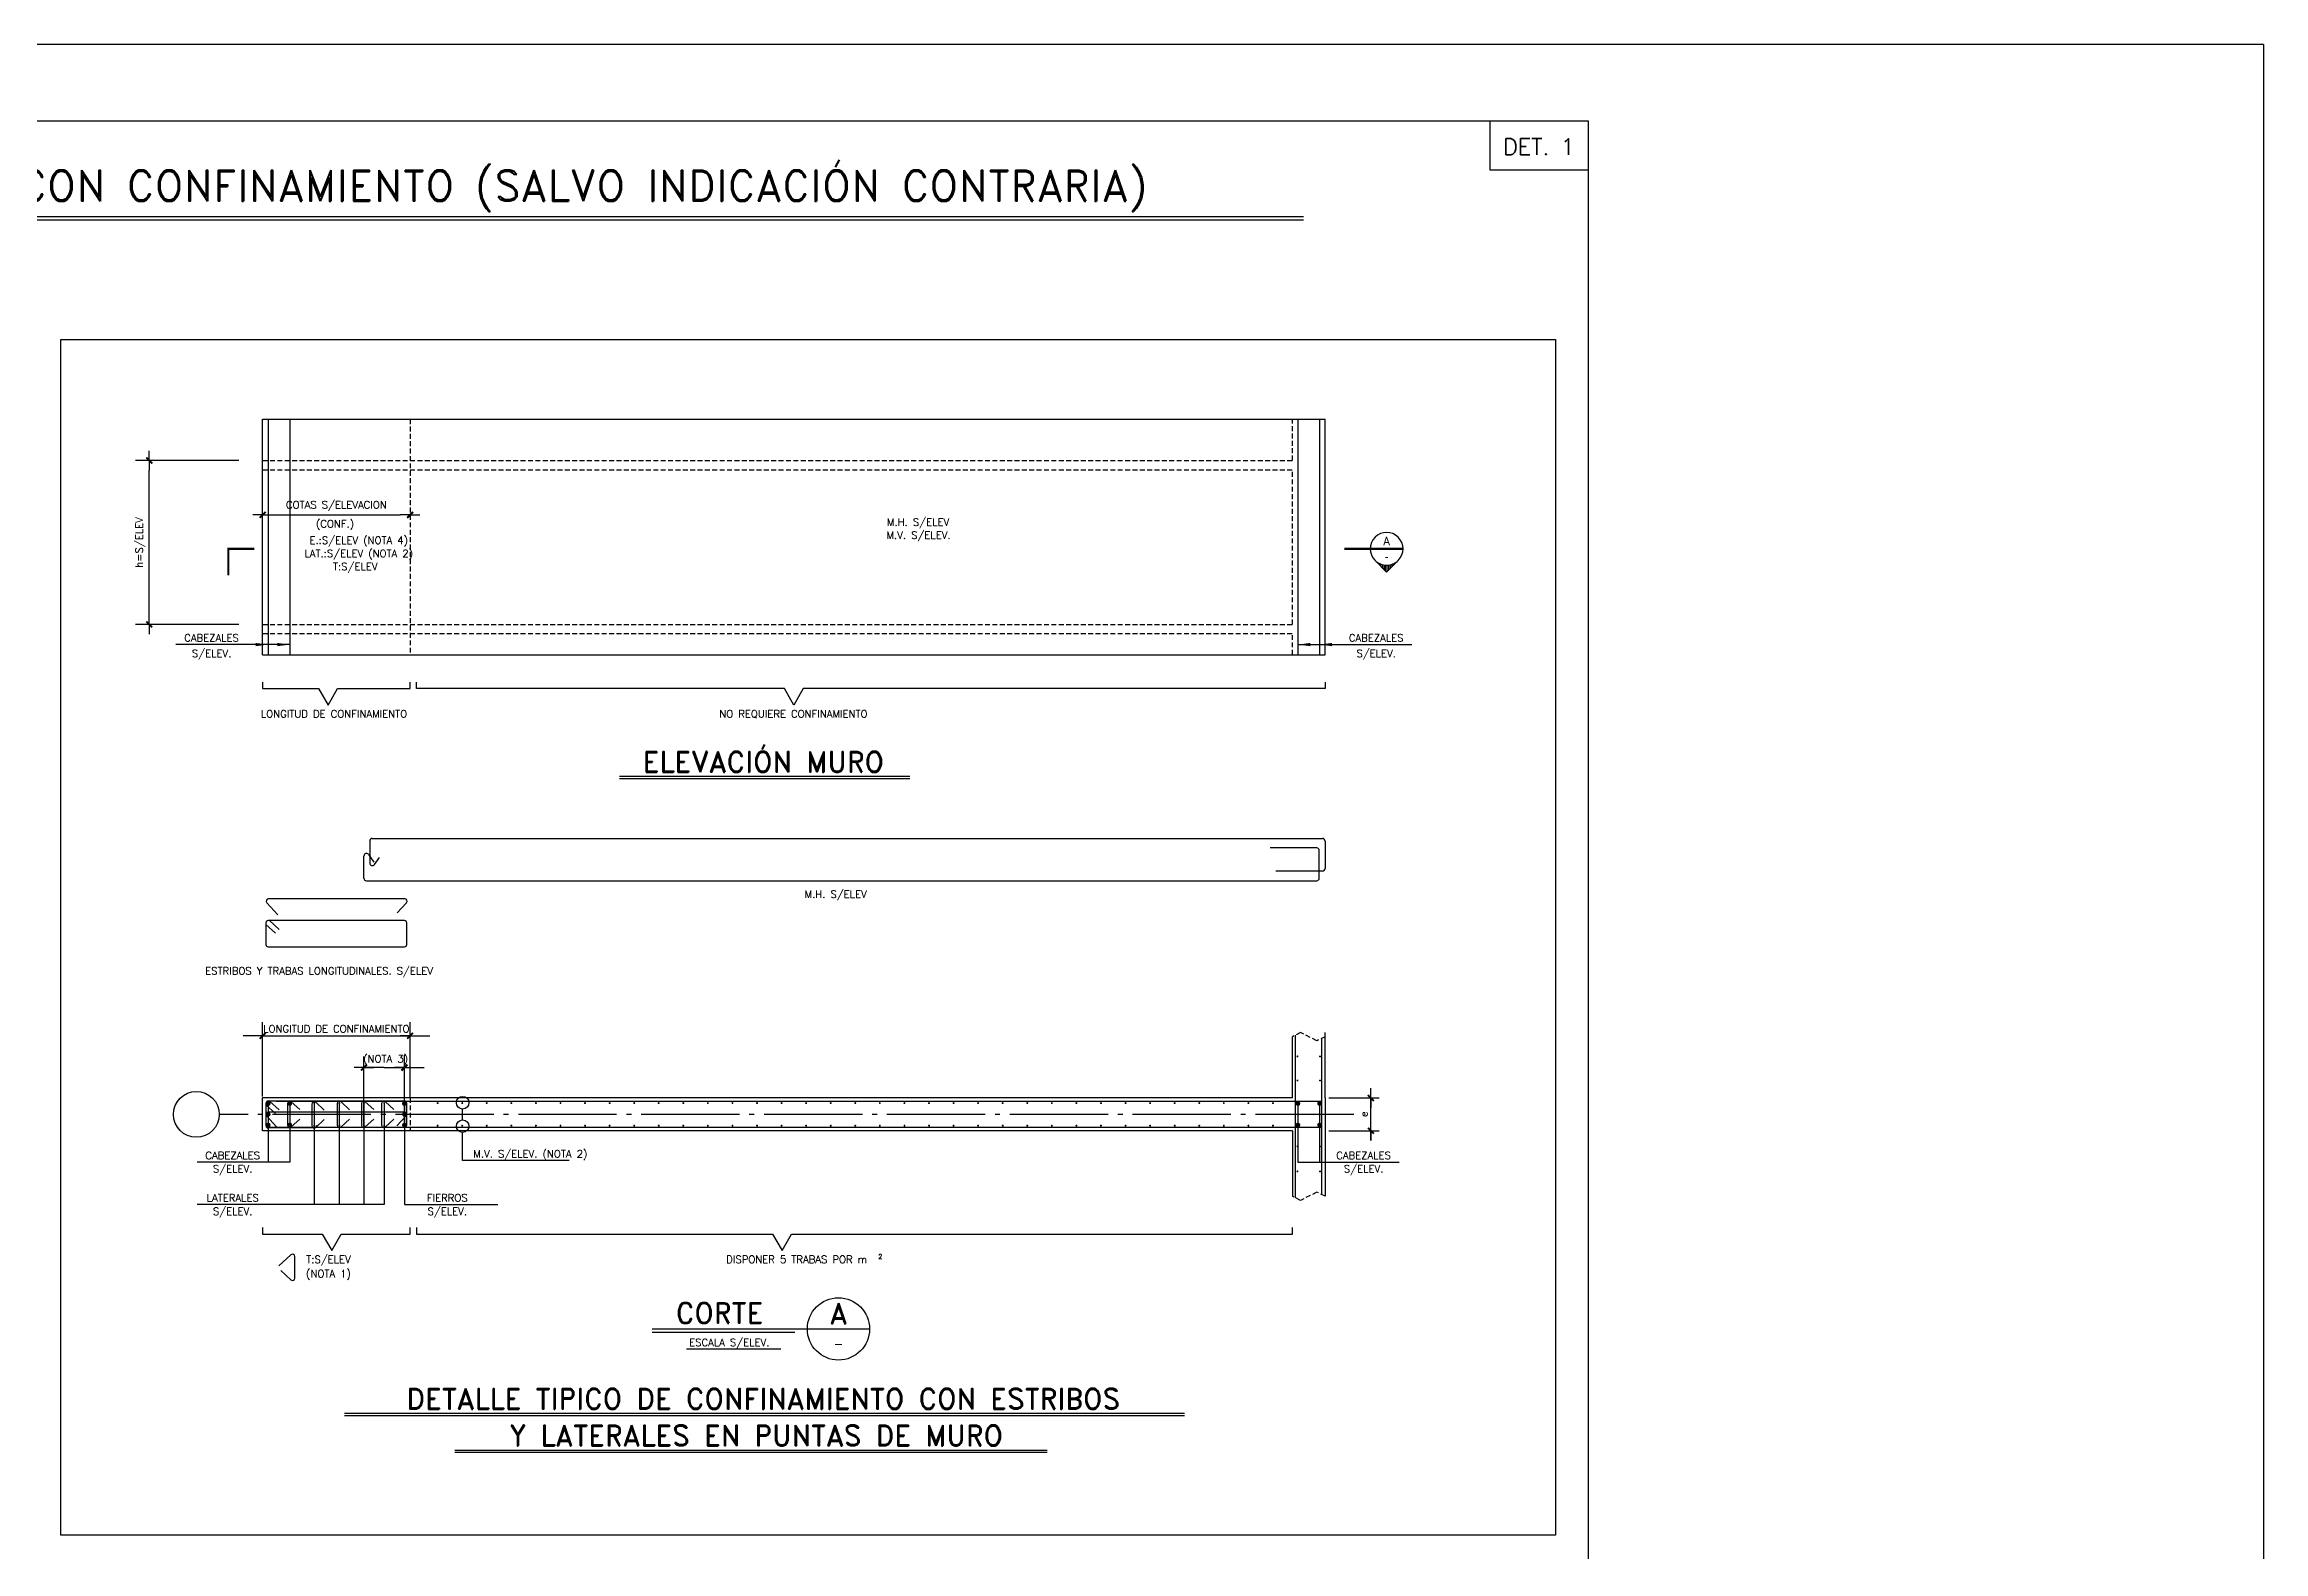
# Model space of a CAD drawing. Extents: x -11621 to 12069, y -2075 to 16129.
# Drawn here: x 2300 to 5687, y 1824 to 4123 of the extents above; entities that cross this region are included whole.
import ezdxf
from ezdxf.enums import TextEntityAlignment as Align

# ---------------------------------------------------------------- set-up
doc = ezdxf.new("R2010")
doc.units = 0
doc.header["$LTSCALE"] = 30
doc.header["$MEASUREMENT"] = 0
for name, pattern in [('DASHED', [0.75, 0.5, -0.25]), ('EJES', [12.5, 10, -1, 0.5, -1]), ('HIDDEN', [0.375, 0.25, -0.125])]:
    doc.linetypes.add(name, pattern=pattern)
doc.layers.get('0').update_dxf_attribs({"linetype": 'CONTINUOUS'})
for name, color, linetype in [('RLA-BORDE DE LOSAS', 3, 'CONTINUOUS'), ('RLA-CONTORNOS', 3, 'CONTINUOUS'), ('RLA-CORTES', 5, 'CONTINUOUS'), ('RLA-FE', 7, 'CONTINUOUS'), ('RLA-FORMATO', 7, 'CONTINUOUS'), ('RLA-PROYECCIONES', 2, 'DASHED'), ('RLA-TEXTOS-FE', 9, 'CONTINUOUS'), ('RLA-TEXTOS2', 6, 'CONTINUOUS')]:
    doc.layers.add(name, color=color, linetype=linetype)
doc.styles.add('ROMAND', font='romand', dxfattribs={"height": 31.5})
doc.styles.add('ROMANS', font='romans.shx', dxfattribs={"height": 11.25})
doc.styles.add('SIETE50', font='ROMAND.SHX', dxfattribs={"height": 31.5})
doc.linetypes.add('ZIGZAG', pattern='A,0.0001,-0.2,[131,ltypeshp.shx,S=0.2,R=0,X=-0.2,Y=0],-0.4,[131,ltypeshp.shx,S=0.2,R=180,X=0.2,Y=0],-0.2', length=0.8001)
doc.dimstyles.new('ING20', dxfattribs={"dimscale": 50, "dimtxt": 0.27, "dimasz": 0.3, "dimexe": 0.3, "dimexo": 1, "dimgap": 0.1, "dimtad": 1, "dimdec": 1, "dimlfac": 0.4, "dimzin": 12, "dimdsep": 46, "dimtxsty": 'ROMANS', "dimblk1": 'TICK1', "dimblk2": 'TICK1', "dimsah": 1, "dimcen": 0.09, "dimse1": 1, "dimse2": 1, "dimclrd": 2, "dimclre": 1, "dimclrt": 3, "dimadec": 0, "dimazin": 0, "dimtfac": 1, "dimtdec": 1, "dimtix": 1, "dimtmove": 2, "dimatfit": 3, "dimldrblk": 'TICK1', "dimfxl": 1, "dimtolj": 1, "dimtzin": 12, "dimarcsym": 0})

# ---------------------------------------------------------------- blocks, each defined once
blk = doc.blocks.new('PUNTO1')
at = {"layer": 'RLA-CORTES', "color": 2, "const_width": 3.5}
blk.add_lwpolyline([(-1.8, 0, 1), (1.8, 0, 1)], format="xyb", close=True, dxfattribs=at)
blk = doc.blocks.new('*U12')
at = {"layer": 'RLA-CORTES', "color": 2, "const_width": 1.5}
for points in [[(-0.7, 34.4, 1), (0.8, 34.4, 1)], [(-0.7, 0, 1), (0.8, 0, 1)]]:
    blk.add_lwpolyline(points, format="xyb", close=True, dxfattribs=at)
blk = doc.blocks.new('TICK1')
at = {"color": 2}
for points in [[(0, 0), (-1, 0)], [(0, 0), (1, 0)]]:
    blk.add_lwpolyline(points, dxfattribs=at)
at = {"color": 2, "const_width": 0.2}
blk.add_lwpolyline([(-0.3, -0.3), (0.3, 0.3)], dxfattribs=at)
blk = doc.blocks.new('*D37')
at = {"layer": 'RLA-CORTES', "color": 2, "lineweight": -2, "transparency": 16777216}
for p, q in [((2618.1, 2610.7), (2603.1, 2610.7)), ((2633.1, 2610.7), (2858.1, 2610.7)), ((2873.1, 2610.7), (2888.1, 2610.7))]:
    blk.add_line(p, q, dxfattribs=at)
at = {"layer": 'RLA-CORTES', "color": 2, "lineweight": -2, "transparency": 16777216, "xscale": 15, "yscale": 15, "zscale": 15}
blk.add_blockref('TICK1', (2633.1, 2610.7), dxfattribs=at)
at = {"layer": 'RLA-CORTES', "color": 2, "lineweight": -2, "transparency": 16777216, "xscale": 15, "yscale": 15, "zscale": 15, "rotation": 180}
blk.add_blockref('TICK1', (2858.1, 2610.7), dxfattribs=at)
at = {"layer": 'RLA-CORTES', "color": 3, "transparency": 16777216, "insert": (2745.6, 2621.4), "char_height": 11.25, "attachment_point": 5, "style": 'ROMANS'}
blk.add_mtext('\\A1;LONGITUD DE CONFINAMIENTO', dxfattribs=at)
blk = doc.blocks.new('*D38')
at = {"layer": 'RLA-CORTES', "color": 2, "lineweight": -2, "transparency": 16777216}
blk.add_line((2460.1, 3253.3), (2460.1, 3473.3), dxfattribs=at)
at = {"layer": 'RLA-CORTES', "color": 2, "lineweight": -2, "transparency": 16777216, "xscale": 15, "yscale": 15, "zscale": 15}
for p, rotation in [((2460.1, 3488.3), 90), ((2460.1, 3238.3), 270)]:
    blk.add_blockref('TICK1', p, dxfattribs=dict(at, rotation=rotation))
at = {"layer": 'RLA-CORTES', "color": 3, "transparency": 16777216, "insert": (2446.5, 3363.3), "char_height": 11.25, "attachment_point": 5, "rotation": 90, "style": 'ROMANS'}
blk.add_mtext('\\A1;h=S/ELEV', dxfattribs=at)
blk = doc.blocks.new('*X7')
at = {"color": 0}
for p, q in [((2575, 1325.1), (2575, 1325.4)), ((2577.5, 1326.9), (2577.5, 1327.9)), ((2580, 1328.2), (2580, 1330.4)), ((2582.5, 1329.2), (2582.5, 1332.9)), ((2585, 1329.9), (2585, 1335.4)), ((2587.5, 1330.3), (2587.5, 1337.9)), ((2590, 1330.5), (2590, 1340.4)), ((2592.5, 1330.4), (2592.5, 1338.9)), ((2595, 1330.1), (2595, 1336.4)), ((2597.5, 1329.5), (2597.5, 1333.9)), ((2600, 1328.6), (2600, 1331.4)), ((2602.5, 1327.4), (2602.5, 1328.9)), ((2605, 1325.9), (2605, 1326.4)), ((2607.5, 1323.8), (2607.5, 1323.9))]:
    blk.add_line(p, q, dxfattribs=at)
blk = doc.blocks.new('corte8')
at = {"color": 2, "linetype": 'Continuous'}
for p, q in [((0, -35.4), (-17.7, -17.7)), ((17.7, -17.7), (0, -35.4))]:
    blk.add_line(p, q, dxfattribs=at)
at = {"color": 2, "linetype": 'Continuous', "const_width": 3.5}
blk.add_lwpolyline([(25, 0), (-64.6, 0)], dxfattribs=at)
at = {"color": 1, "linetype": 'Continuous'}
blk.add_arc((0, 0), 25, 315, 225, dxfattribs=at)
at = {"color": 2, "linetype": 'Continuous'}
blk.add_arc((0, 0), 25, 225, 315, dxfattribs=at)
at = {"color": 2, "linetype": 'Continuous', "rotation": 180}
blk.add_blockref('*X7', (2590.5, 1305.5), dxfattribs=at)
at = {"color": 3, "linetype": 'Continuous', "style": 'ROMAND'}
blk.add_attdef('A', text='', height=13, dxfattribs=at).set_placement((0, 12), align=Align.MIDDLE)
at = {"color": 3, "linetype": 'Continuous'}
blk.add_attdef('-', text='', height=13, dxfattribs=at).set_placement((0, -12), align=Align.MIDDLE)
blk = doc.blocks.new('corte9')
at = {"color": 2, "const_width": 3.51}
blk.add_lwpolyline([(0, 39.5), (0, 0), (40.5, 0)], dxfattribs=at)
blk = doc.blocks.new('*D39')
at = {"layer": 'RLA-CORTES', "color": 2, "lineweight": -2, "transparency": 16777216}
blk.add_line((2648.1, 3405.4), (2843.1, 3405.4), dxfattribs=at)
at = {"layer": 'RLA-CORTES', "color": 2, "lineweight": -2, "transparency": 16777216, "xscale": 15, "yscale": 15, "zscale": 15, "rotation": 180}
blk.add_blockref('TICK1', (2633.1, 3405.4), dxfattribs=at)
at = {"layer": 'RLA-CORTES', "color": 2, "lineweight": -2, "transparency": 16777216, "xscale": 15, "yscale": 15, "zscale": 15}
blk.add_blockref('TICK1', (2858.1, 3405.4), dxfattribs=at)
at = {"layer": 'RLA-CORTES', "color": 3, "transparency": 16777216, "insert": (2745.6, 3418.9), "char_height": 11.25, "attachment_point": 5, "style": 'ROMANS'}
blk.add_mtext('\\A1;COTAS S/ELEVACION', dxfattribs=at)
blk = doc.blocks.new('FLECHA')
at = {"color": 2}
blk.add_lwpolyline([(0, 0, 0, 5, 0), (19.2, 0, 5, 5, 0)], format="xyseb", dxfattribs=at)
blk = doc.blocks.new('*U41')
for p, q in [((5, -115.7), (19.8, -129.2)), ((10.3, -110), (25.1, -123.5))]:
    blk.add_line(p, q)
at = {"layer": 'RLA-CORTES', "color": 0}
for p, q in [((5, -113.5), (5, -146.5)), ((216.5, -110), (8.5, -110)), ((220, -146.5), (220, -113.5)), ((8.5, -150), (216.5, -150))]:
    blk.add_line(p, q, dxfattribs=at)
for centre, start, end in [((8.5, -113.5), 90, 180), ((216.5, -113.5), 0, 90), ((8.5, -146.5), 180, 270), ((216.5, -146.5), 270, 0)]:
    blk.add_arc(centre, 3.5, start, end, dxfattribs=at)
blk = doc.blocks.new('*U43')
at = {"color": 2}
for p, q in [((5, 39.3), (19.8, 25.8)), ((10.3, 45), (25.1, 31.5))]:
    blk.add_line(p, q, dxfattribs=at)
at = {"layer": 'RLA-CORTES', "color": 2}
for p, q in [((5, 41.5), (5, 8.5)), ((216.5, 45), (8.5, 45)), ((220, 8.5), (220, 41.5)), ((8.5, 5), (216.5, 5))]:
    blk.add_line(p, q, dxfattribs=at)
for centre, start, end in [((8.5, 41.5), 90, 180), ((216.5, 41.5), 0, 90), ((8.5, 8.5), 180, 270), ((216.5, 8.5), 270, 0)]:
    blk.add_arc(centre, 3.5, start, end, dxfattribs=at)
blk = doc.blocks.new('*U45')
at = {"layer": 'RLA-CORTES', "color": 0}
for p, q in [((-106.6, -33.8), (-89.7, -52.2)), ((104, -27.9), (-104, -27.9)), ((92.5, -49.1), (106.6, -33.8))]:
    blk.add_line(p, q, dxfattribs=at)
for centre, start, end in [((-104, -31.4), 90, 222.4703), ((104, -31.4), 317.5297, 90)]:
    blk.add_arc(centre, 3.5, start, end, dxfattribs=at)
at = {"layer": 'RLA-CORTES', "color": 3, "style": 'ROMANS', "flags": 12}
blk.add_attdef('ALT', text='', height=11.2, dxfattribs=at).set_placement((226.2, -215), align=Align.CENTER)
at = {"layer": 'RLA-FE', "color": 3, "style": 'ROMANS', "flags": 13}
for tag, p in [('CORTE', (196, -179.2)), ('TIPO', (209.9, -160.3)), ('NUM', (205.3, -198))]:
    blk.add_attdef(tag, p, '', height=11.2, dxfattribs=at)
blk = doc.blocks.new('*U44')
at = {"layer": 'RLA-CORTES', "color": 2}
for p, q in [((0, 3.5), (-208, 3.5)), ((-210.6, -2.4), (-195.4, -19)), ((-11.5, -17.7), (2.6, -2.4))]:
    blk.add_line(p, q, dxfattribs=at)
for centre, start, end in [((-208, 0), 90, 222.4703), ((0, 0), 317.5297, 90)]:
    blk.add_arc(centre, 3.5, start, end, dxfattribs=at)
blk = doc.blocks.new('*U46')
at = {"layer": 'RLA-CORTES', "color": 0}
for p, q in [((-2.4, -99.8), (-20.8, -116.7)), ((-17.7, -123.9), (-2.4, -138)), ((3.5, -135.4), (3.5, -102.4))]:
    blk.add_line(p, q, dxfattribs=at)
for centre, start, end in [((0, -102.4), 0, 132.4703), ((0, -135.4), 227.5297, 0)]:
    blk.add_arc(centre, 3.5, start, end, dxfattribs=at)
at = {"layer": 'RLA-CORTES', "color": 3, "style": 'ROMANS', "flags": 12}
blk.add_attdef('ALT', text='', height=11.2, dxfattribs=at).set_placement((226.2, -215), align=Align.CENTER)
at = {"layer": 'RLA-FE', "color": 3, "style": 'ROMANS', "flags": 13}
for tag, p in [('CORTE', (196, -179.2)), ('TIPO', (209.9, -160.3)), ('NUM', (205.3, -198))]:
    blk.add_attdef(tag, p, '', height=11.2, dxfattribs=at)

msp = doc.modelspace()

# ---------------------------------------------------------------- linework, layer by layer
at = {"color": 6}
for p, q in [((641.38, 3860.54), (4221.54, 3860.54)), ((641.38, 3855.54), (4221.54, 3855.54)), ((3177.61, 3006.55), (3621.02, 3006.55)), ((3177.61, 3003.22), (3621.02, 3003.22)), ((2758.01, 2035.01), (4040.22, 2035.01)), ((2758.01, 2031.68), (4040.22, 2031.68)), ((2926.22, 1978.78), (3830.14, 1978.78)), ((2926.22, 1975.45), (3830.14, 1975.45))]:
    msp.add_line(p, q, dxfattribs=at)
at = {"color": 1}
for p, q in [((2674.56, 3207.54), (2500.62, 3207.54)), ((4213.06, 3207.54), (4387, 3207.54))]:
    msp.add_line(p, q, dxfattribs=at)
for p, q in [((2787.56, 2851.32), (2787.56, 2884.84)), ((2794.81, 2887.16), (2802.97, 2875.75)), ((2796.41, 2907.82), (2796.41, 2874.31)), ((2800.41, 2911.82), (4250.55, 2911.82)), ((2803.67, 2871.98), (2811.31, 2882.68)), ((4241.69, 2897.32), (4170.69, 2897.32)), ((4245.69, 2851.32), (4245.69, 2893.32)), ((4254.55, 2907.82), (4254.55, 2865.82)), ((2791.56, 2847.32), (4241.69, 2847.32)), ((4250.55, 2861.82), (4179.55, 2861.82))]:
    msp.add_line(p, q)
at = {"color": 2}
msp.add_line((4324.45, 2450.86), (4324.45, 2530.86), dxfattribs=at)
at = {"color": 4}
for points in [[(2633.07, 3150.3), (2633.07, 3140.3), (2718.55, 3140.3), (2732.99, 3115.3), (2747.42, 3140.3), (2858.07, 3140.3), (2858.07, 3150.3)], [(4254.55, 3150.3), (4254.55, 3140.3), (3458.24, 3140.3), (3443.81, 3115.3), (3429.38, 3140.3), (2868.07, 3140.3), (2868.07, 3150.3)], [(2633.07, 2318.27), (2633.07, 2308.27), (2724.08, 2308.27), (2738.52, 2283.27), (2752.95, 2308.27), (2858.07, 2308.27), (2858.07, 2318.27)], [(2868.07, 2318.27), (2868.07, 2308.27), (3411.3, 2308.27), (3425.74, 2283.27), (3440.17, 2308.27), (4204.55, 2308.27), (4204.55, 2318.27)]]:
    msp.add_lwpolyline(points, dxfattribs=at)
for centre, start, end in [((2791.56, 2884.84), 35.5361, 180), ((2800.41, 2907.82), 90, 180), ((4241.69, 2893.32), 0, 90), ((4250.55, 2907.82), 360, 90), ((2791.56, 2851.32), 180, 270), ((2800.41, 2874.31), 180, 324.4639), ((4241.69, 2851.32), 270, 0), ((4250.55, 2865.82), 270, 360)]:
    msp.add_arc(centre, 4, start, end)
at = {"layer": 'RLA-BORDE DE LOSAS', "color": 1, "linetype": 'ZIGZAG'}
for p, q in [((2633.07, 3551.45), (4254.55, 3551.45)), ((2633.07, 3192.08), (4254.55, 3192.08))]:
    msp.add_line(p, q, dxfattribs=at)
at = {"layer": 'RLA-CONTORNOS', "ltscale": 0.5}
for p, q in [((2633.07, 3192.08), (2633.07, 3551.45)), ((4254.55, 3192.08), (4254.55, 3551.45))]:
    msp.add_line(p, q, dxfattribs=at)
at = {"layer": 'RLA-CORTES', "color": 2}
for p, q in [((41.9, 4006.64), (4656.16, 4006.64)), ((4506.16, 4006.64), (4506.16, 3931.64)), ((4656.16, 4006.64), (4656.16, 654.37)), ((4506.16, 3931.64), (4656.16, 3931.64)), ((2818.45, 2562.23), (2774.35, 2562.23)), ((2818.45, 2562.23), (2849.35, 2562.23)), ((2826.85, 2562.23), (2841.85, 2562.23)), ((2864.35, 2562.23), (2879.35, 2562.23)), ((2637.78, 2506.66), (2637.78, 2473.66)), ((2638.07, 2507.36), (2638.07, 2474.36)), ((2712.07, 2510.86), (2641.57, 2510.86)), ((2670.76, 2507.36), (2670.76, 2474.36)), ((2676.63, 2509.94), (2689.62, 2498.05)), ((2708.28, 2506.66), (2708.28, 2473.66)), ((2714.14, 2509.24), (2727.13, 2497.35)), ((2746.85, 2507.34), (2746.85, 2474.34)), ((2752.72, 2509.93), (2765.71, 2498.03)), ((2783.76, 2507.36), (2783.76, 2474.36)), ((2789.63, 2509.94), (2802.62, 2498.05)), ((2814.66, 2507.36), (2814.66, 2474.36)), ((2820.52, 2509.94), (2833.51, 2498.05)), ((2676.63, 2471.78), (2689.62, 2483.67)), ((2714.14, 2471.08), (2727.13, 2482.97)), ((2752.72, 2471.76), (2765.71, 2483.66)), ((2789.63, 2471.78), (2802.62, 2483.67)), ((2820.52, 2471.78), (2833.51, 2483.67)), ((2641.57, 2470.86), (2712.07, 2470.86))]:
    msp.add_line(p, q, dxfattribs=at)
at = {"layer": 'RLA-CORTES', "color": 1, "linetype": 'HIDDEN'}
for p, q in [((2858.07, 3551.45), (2858.07, 3192.08)), ((2858.07, 2515.86), (2858.07, 2465.86))]:
    msp.add_line(p, q, dxfattribs=at)
at = {"layer": 'RLA-CORTES', "color": 1}
for p, q in [((2596.92, 3488.3), (2439.01, 3488.3)), ((2596.92, 3238.3), (2439.01, 3238.3)), ((2633.07, 2517.87), (2633.07, 2631.49)), ((2858.07, 2515.86), (2858.07, 2631.49)), ((2787.56, 2473.66), (2787.56, 2579.34)), ((2849.35, 2474.35), (2849.35, 2580.99)), ((2641.57, 2507.36), (2641.57, 2418.18)), ((2674.56, 2507.36), (2674.56, 2418.18)), ((2711.74, 2508.06), (2711.74, 2353.41)), ((2750.08, 2508.06), (2750.08, 2353.41)), ((2787.56, 2508.06), (2787.56, 2353.41)), ((2818.45, 2508.06), (2818.45, 2353.41)), ((2849.57, 2507.64), (2849.57, 2353.41)), ((4213.06, 2507.36), (4213.06, 2418.18)), ((4246.05, 2507.36), (4246.05, 2418.18)), ((4260.01, 2515.86), (4337.19, 2515.86)), ((2938.28, 2482.43), (2938.28, 2499.03)), ((2938.28, 2420.47), (2938.28, 2463.23)), ((4260.01, 2465.86), (4337.19, 2465.86)), ((2674.56, 2418.18), (2533.26, 2418.18)), ((3100.88, 2420.47), (2938.28, 2420.47)), ((4213.06, 2418.18), (4367.43, 2418.18)), ((2818.45, 2353.41), (2533.26, 2353.41)), ((2849.57, 2353.41), (2991.98, 2353.41))]:
    msp.add_line(p, q, dxfattribs=at)
at = {"layer": 'RLA-CORTES'}
for p, q in [((4204.55, 2515.86), (4204.55, 2609.36)), ((4254.55, 2515.86), (4254.55, 2615.75)), ((4204.55, 2515.86), (2633.07, 2515.86)), ((2633.07, 2465.86), (2633.07, 2515.86)), ((4254.55, 2515.86), (4254.55, 2465.86)), ((4204.55, 2465.86), (2633.07, 2465.86)), ((4204.55, 2465.86), (4204.55, 2365.97)), ((4254.55, 2465.86), (4254.55, 2365.97))]:
    msp.add_line(p, q, dxfattribs=at)
at = {"layer": 'RLA-CORTES', "color": 1, "linetype": 'EJES', "ltscale": 0.5}
msp.add_line((4298.31, 2490.86), (2566.9, 2490.86), dxfattribs=at)
at = {"layer": 'RLA-CORTES', "color": 6}
for p, q in [((3227.34, 2163.53), (3559.37, 2163.53)), ((3227.34, 2158.53), (3445.37, 2158.53))]:
    msp.add_line(p, q, dxfattribs=at)
at = {"layer": 'RLA-CORTES', "color": 3}
msp.add_line((3279.73, 2133.05), (3424.01, 2133.05), dxfattribs=at)
at = {"layer": 'RLA-CORTES', "color": 2}
msp.add_lwpolyline([(2324.95, 3673.1), (4606.16, 3673.1), (4606.16, 1848.87), (2324.95, 1848.87)], close=True, dxfattribs=at)
at = {"layer": 'RLA-CORTES', "color": 3}
for centre, radius in [((2531.9, 2490.86), 35), ((3511.87, 2163.53), 47.5)]:
    msp.add_circle(centre, radius, dxfattribs=at)
at = {"layer": 'RLA-CORTES', "color": 1}
for centre in [(2938.28, 2508.63), (2938.28, 2472.83)]:
    msp.add_circle(centre, 9.6, dxfattribs=at)
at = {"layer": 'RLA-CORTES', "color": 2}
for centre, start, end in [((2641.28, 2506.66), 47.52931, 180), ((2641.57, 2507.36), 90, 180), ((2674.26, 2507.36), 47.52931, 180), ((2711.78, 2506.66), 47.52931, 180), ((2750.35, 2507.34), 47.52931, 180), ((2787.26, 2507.36), 47.52931, 180), ((2818.16, 2507.36), 47.52931, 180), ((2641.28, 2473.66), 180, 312.47026), ((2641.57, 2474.36), 180, 270), ((2674.26, 2474.36), 180, 312.47026), ((2711.78, 2473.66), 180, 312.47026), ((2712.07, 2474.36), 270, 0), ((2750.35, 2474.34), 180, 312.47026), ((2787.26, 2474.36), 180, 312.47026), ((2818.16, 2474.36), 180, 312.47026)]:
    msp.add_arc(centre, 3.5, start, end, dxfattribs=at)
at = {"layer": 'RLA-FE'}
for p, q in [((2641.57, 3551.45), (2641.57, 3192.08)), ((2674.56, 3551.45), (2674.56, 3192.08)), ((4213.06, 3551.45), (4213.06, 3192.08)), ((4246.05, 3551.45), (4246.05, 3192.08))]:
    msp.add_line(p, q, dxfattribs=at)
at = {"layer": 'RLA-FE', "color": 2}
for p, q in [((4209.55, 2363.47), (4209.55, 2611.86)), ((4249.55, 2368.47), (4249.55, 2606.86)), ((2653.7, 2510.86), (4249.55, 2510.86)), ((4249.55, 2470.86), (2662.48, 2470.86))]:
    msp.add_line(p, q, dxfattribs=at)
at = {"layer": 'RLA-FORMATO', "color": 6, "linetype": 'Continuous'}
for q in [(-58.1, 4123.1), (5686.9, 68.1)]:
    msp.add_line((5686.9, 4123.1), q, dxfattribs=at)
at = {"layer": 'RLA-PROYECCIONES', "ltscale": 0.5}
for p, q in [((4204.55, 3488.3), (4204.55, 3551.45)), ((2633.07, 3488.3), (4204.55, 3488.3)), ((2633.07, 3474.3), (4204.55, 3474.3)), ((4204.55, 3238.3), (4204.55, 3474.3)), ((2633.07, 3238.3), (4204.55, 3238.3)), ((2633.07, 3224.3), (4204.55, 3224.3)), ((4204.55, 3192.08), (4204.55, 3224.3))]:
    msp.add_line(p, q, dxfattribs=at)
for points in [[(4254.55, 2609.36), (4242.05, 2603.11), (4217.05, 2615.61), (4204.55, 2609.36)], [(4254.55, 2365.97), (4242.05, 2372.22), (4217.05, 2359.72), (4204.55, 2365.97)]]:
    msp.add_lwpolyline(points, dxfattribs=at)

# ---------------------------------------------------------------- block references
msp.add_blockref('*U43', (2633.07, 2466.14))
at = {"color": 1, "rotation": 180}
for p in [(2641.57, 3207.54), (2674.56, 3207.54)]:
    msp.add_blockref('FLECHA', p, dxfattribs=at)
at = {"color": 1, "xscale": -1, "rotation": 180}
for p in [(4213.06, 3207.54), (4246.05, 3207.54)]:
    msp.add_blockref('FLECHA', p, dxfattribs=at)
at = {"color": 2, "xscale": 15, "yscale": 15, "zscale": 15}
for p, rotation in [((4324.45, 2515.86), 90), ((4324.45, 2465.86), 270)]:
    msp.add_blockref('TICK1', p, dxfattribs=dict(at, rotation=rotation))
at = {"layer": 'RLA-CORTES'}
for p in [(2641.57, 2507.36), (2674.56, 2507.36), (2849.35, 2507.36), (4213.05, 2507.36), (4246.05, 2507.36), (2641.57, 2490.86), (2641.57, 2474.64), (2674.56, 2474.64), (2849.35, 2490.86), (2849.35, 2474.64), (4213.05, 2474.64), (4246.05, 2474.64)]:
    msp.add_blockref('PUNTO1', p, dxfattribs=at)
at = {"layer": 'RLA-CORTES', "rotation": 270}
msp.add_blockref('corte9', (2580.71, 3353.64), dxfattribs=at)
at = {"layer": 'RLA-CORTES'}
msp.add_blockref('corte8', (4348.45, 3353.64), dxfattribs=at).add_auto_attribs({'-': '-', 'A': 'A'})
at = {"layer": 'RLA-CORTES', "color": 2, "xscale": 15, "yscale": 15, "zscale": 15}
msp.add_blockref('TICK1', (2787.56, 2562.23), dxfattribs=at)
at = {"layer": 'RLA-CORTES', "color": 2, "xscale": 15, "yscale": 15, "zscale": 15, "rotation": 180}
msp.add_blockref('TICK1', (2849.35, 2562.23), dxfattribs=at)
at = {"layer": 'RLA-FE', "xscale": -1}
for p in [(3237.56, 2473.66), (3275.06, 2473.66), (3312.56, 2473.66), (3425.06, 2473.66), (3462.56, 2473.66), (3537.56, 2473.66), (3575.06, 2473.66), (3687.56, 2473.66), (3725.06, 2473.66), (3762.56, 2473.66), (3800.06, 2473.66), (3837.56, 2473.66), (3875.06, 2473.66), (3912.56, 2473.66), (3950.06, 2473.66), (3987.56, 2473.66), (4025.06, 2473.66), (4062.56, 2473.66), (4100.06, 2473.66), (4137.56, 2473.66), (4175.06, 2473.66)]:
    msp.add_blockref('*U12', p, dxfattribs=at)
at = {"layer": 'RLA-FE'}
for name, p in [('*U12', (2711.74, 2473.66)), ('*U12', (2750.08, 2473.66)), ('*U12', (2787.56, 2473.66)), ('*U12', (2818.45, 2473.66)), ('*U12', (2900.06, 2473.66)), ('*U12', (2937.56, 2473.66)), ('*U12', (2975.06, 2473.66)), ('*U12', (3012.56, 2473.66)), ('*U12', (3050.06, 2473.66)), ('*U12', (3087.56, 2473.66)), ('*U12', (3125.06, 2473.66)), ('*U12', (3162.56, 2473.66)), ('*U12', (3200.06, 2473.66)), ('*U12', (3350.06, 2473.66)), ('*U12', (3387.56, 2473.66)), ('*U12', (3500.06, 2473.66)), ('*U12', (3612.56, 2473.66)), ('*U12', (3650.06, 2473.66)), ('*U45', (2746.02, 2847.43)), ('*U41', (2633.07, 2896.43)), ('*U44', (2849.35, 2490.86)), ('*U46', (2678.67, 2376.43))]:
    msp.add_blockref(name, p, dxfattribs=at)
at = {"layer": 'RLA-FE', "xscale": -1, "rotation": 90}
for p in [(4246.78, 2579.31), (4246.78, 2542.57), (4246.78, 2442.07), (4246.78, 2403.86)]:
    msp.add_blockref('*U12', p, dxfattribs=at)

# ---------------------------------------------------------------- texts
at = {"color": 3, "insert": (4313.82, 2491.05), "char_height": 11.25, "attachment_point": 5, "rotation": 90, "style": 'ROMANS'}
msp.add_mtext('\\A1;e', dxfattribs=at)
at = {"layer": 'RLA-CORTES', "color": 5, "style": 'ROMANS'}
msp.add_text('DET. 1', height=25, dxfattribs=at).set_placement((4580.87, 3954.4), align=Align.CENTER)
at = {"layer": 'RLA-CORTES', "color": 6, "style": 'SIETE50'}
msp.add_text('CORTE', height=31.5, dxfattribs=at).set_placement((3263.61, 2172.11))
msp.add_text('A', height=31.5, dxfattribs=at).set_placement((3511.95, 2187.13), align=Align.MIDDLE_CENTER)
at = {"layer": 'RLA-CORTES', "color": 3, "style": 'ROMANS'}
msp.add_text('ESCALA S/ELEV.', height=11.25, dxfattribs=at).set_placement((3284.04, 2137.27))
msp.add_text('-', height=13, dxfattribs=at).set_placement((3512.03, 2140.73), align=Align.MIDDLE)
at = {"layer": 'RLA-TEXTOS-FE', "color": 9, "style": 'ROMANS'}
for s, height, p in [('(CONF.)', 11.25, (2743.56, 3386.16)), ('M.H. S/ELEV', 11.25, (3633.35, 3388.81)), ('LAT.:S/ELEV (NOTA 2)', 11.25, (2779.75, 3340.94)), ('E.:S/ELEV (NOTA 4)', 11.25, (2779.75, 3360.94)), ('M.V. S/ELEV.', 11.25, (3634.04, 3368.81)), ('T:S/ELEV ', 11.25, (2778.3, 3320.94)), ('CABEZALES', 11.25, (2555.13, 3212.01)), ('CABEZALES', 11.25, (4332.49, 3212.01)), ('S/ELEV.', 11.25, (2555.13, 3188.48)), ('S/ELEV.', 11.25, (4332.49, 3188.48)), ('LONGITUD DE CONFINAMIENTO', 11.25, (2741.96, 3096.1)), ('NO REQUIERE CONFINAMIENTO', 11.25, (3443.13, 3096.1)), ('M.H. S/ELEV', 11.25, (3507.59, 2821.14)), ('ESTRIBOS Y TRABAS LONGITUDINALES. S/ELEV', 11.25, (2719.27, 2703.99)), ('(NOTA 3)', 11.25, (2820.75, 2570.07)), ('CABEZALES', 11.25, (2587.34, 2422.65)), ('S/ELEV.', 11.25, (2587.34, 2402.08)), ('M.V. S/ELEV. (NOTA 2)', 11.25, (3041.62, 2424.94)), ('CABEZALES', 11.25, (4313.34, 2422.65)), ('S/ELEV.', 11.25, (4313.34, 2402.08)), ('LATERALES', 11.25, (2587.34, 2357.88)), ('S/ELEV.', 11.25, (2587.34, 2337.31)), ('FIERROS', 11.25, (2914.79, 2357.88)), ('S/ELEV.', 11.25, (2914.79, 2337.31)), ('T:S/ELEV', 11.25, (2733.53, 2264.07)), ('DISPONER 5 TRABAS POR m', 11.25, (3448.13, 2264.07)), ('2', 7.03, (3575.73, 2270.35)), ('(NOTA 1)', 11.25, (2733.5, 2242.23))]:
    msp.add_text(s, height=height, dxfattribs=at).set_placement(p, align=Align.CENTER)
at = {"layer": 'RLA-TEXTOS2', "color": 6, "style": 'SIETE50'}
for s, height, p in [('DETALLES TIPICOS DE ARMADO DE MUROS CON CONFINAMIENTO (SALVO INDICACIÓN CONTRARIA)', 47.25, (2434.52, 3883.97)), ('ELEVACIÓN MURO', 31.5, (3397.11, 3012.91)), ('DETALLE TIPICO DE CONFINAMIENTO CON ESTRIBOS', 31.5, (3397.11, 2041.37)), ('Y LATERALES EN PUNTAS DE MURO ', 31.5, (3397.11, 1985.04))]:
    msp.add_text(s, height=height, dxfattribs=at).set_placement(p, align=Align.CENTER)

# ---------------------------------------------------------------- dimensions: what is measured, and where the dimension line sits
at = {"layer": 'RLA-CORTES'}
dim = msp.add_linear_dim(base=(2460.09, 3488.3), p1=(2460.09, 3238.3), p2=(2460.09, 3488.3), angle=90, text='h=S/ELEV', dimstyle='ING20', dxfattribs=at)
dim.commit()
dim.dimension.update_dxf_attribs({"geometry": '*D38', "text_midpoint": (2446.52, 3363.3)})
for base, p1, p2, text, picture, middle in [((2858.07, 3405.37), (2633.07, 3405.37), (2858.07, 3405.37), 'COTAS S/ELEVACION', '*D39', (2745.57, 3418.94)), ((2858.07, 2610.73), (2633.07, 2610.73), (2858.07, 2610.73), 'LONGITUD DE CONFINAMIENTO', '*D37', (2745.57, 2621.35))]:
    dim = msp.add_linear_dim(base=base, p1=p1, p2=p2, text=text, dimstyle='ING20', dxfattribs=at)
    dim.commit()
    dim.dimension.update_dxf_attribs({"geometry": picture, "text_midpoint": middle})

doc.saveas('drawing.dxf')
